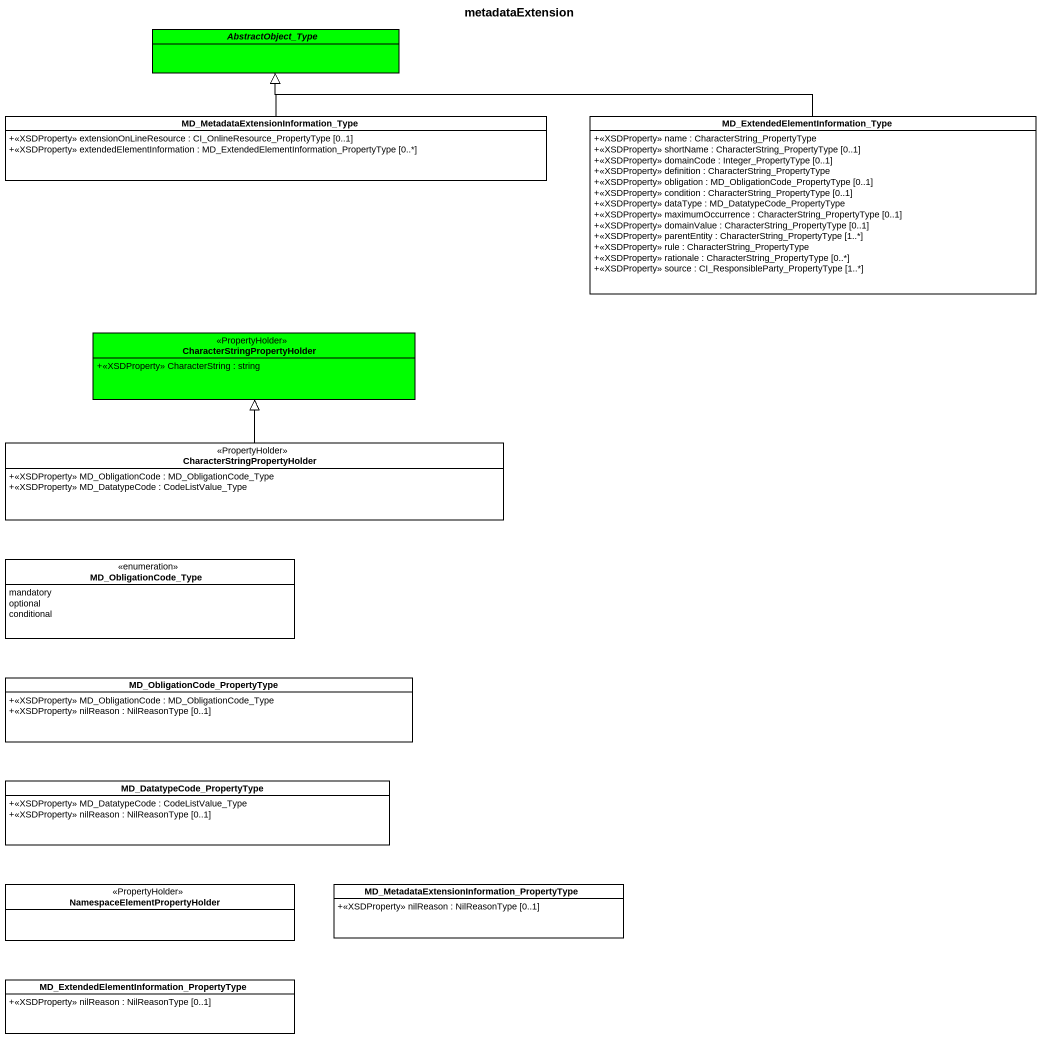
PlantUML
@startuml
title metadataExtension
hide circle
hide empty members
skinparam classAttributeIconSize 0
abstract class AbstractObject_Type #00FF00
class "MD_MetadataExtensionInformation_Type" as MD_MetadataExtensionInformat {
  +<<XSDProperty>> extensionOnLineResource : CI_OnlineResource_PropertyType [0..1]
  +<<XSDProperty>> extendedElementInformation : MD_ExtendedElementInformation_PropertyType [0..*]
}
class "MD_ExtendedElementInformation_Type" as MD_ExtendedElementInformatio {
  +<<XSDProperty>> name : CharacterString_PropertyType
  +<<XSDProperty>> shortName : CharacterString_PropertyType [0..1]
  +<<XSDProperty>> domainCode : Integer_PropertyType [0..1]
  +<<XSDProperty>> definition : CharacterString_PropertyType
  +<<XSDProperty>> obligation : MD_ObligationCode_PropertyType [0..1]
  +<<XSDProperty>> condition : CharacterString_PropertyType [0..1]
  +<<XSDProperty>> dataType : MD_DatatypeCode_PropertyType
  +<<XSDProperty>> maximumOccurrence : CharacterString_PropertyType [0..1]
  +<<XSDProperty>> domainValue : CharacterString_PropertyType [0..1]
  +<<XSDProperty>> parentEntity : CharacterString_PropertyType [1..*]
  +<<XSDProperty>> rule : CharacterString_PropertyType
  +<<XSDProperty>> rationale : CharacterString_PropertyType [0..*]
  +<<XSDProperty>> source : CI_ResponsibleParty_PropertyType [1..*]
}
class "CharacterStringPropertyHolder" as CharacterStringPropertyHolde <<PropertyHolder>> #00FF00 {
  +<<XSDProperty>> CharacterString : string
}
class "CharacterStringPropertyHolder" as CharacterStringPropertyHolde_2 <<PropertyHolder>> {
  +<<XSDProperty>> MD_ObligationCode : MD_ObligationCode_Type
  +<<XSDProperty>> MD_DatatypeCode : CodeListValue_Type
}
enum MD_ObligationCode_Type {
  mandatory
  optional
  conditional
}
class "MD_ObligationCode_PropertyType" as MD_ObligationCode {
  +<<XSDProperty>> MD_ObligationCode : MD_ObligationCode_Type
  +<<XSDProperty>> nilReason : NilReasonType [0..1]
}
class MD_DatatypeCode_PropertyType {
  +<<XSDProperty>> MD_DatatypeCode : CodeListValue_Type
  +<<XSDProperty>> nilReason : NilReasonType [0..1]
}
class "NamespaceElementPropertyHolder" as NamespaceElementPropertyHold <<PropertyHolder>>
class "MD_MetadataExtensionInformation_PropertyType" as MD_MetadataExtensionInformat_2 {
  +<<XSDProperty>> nilReason : NilReasonType [0..1]
}
class "MD_ExtendedElementInformation_PropertyType" as MD_ExtendedElementInformatio_2 {
  +<<XSDProperty>> nilReason : NilReasonType [0..1]
}
MD_MetadataExtensionInformat -up-|> AbstractObject_Type
MD_ExtendedElementInformatio -left-|> AbstractObject_Type
CharacterStringPropertyHolde_2 -up-|> CharacterStringPropertyHolde
@enduml
